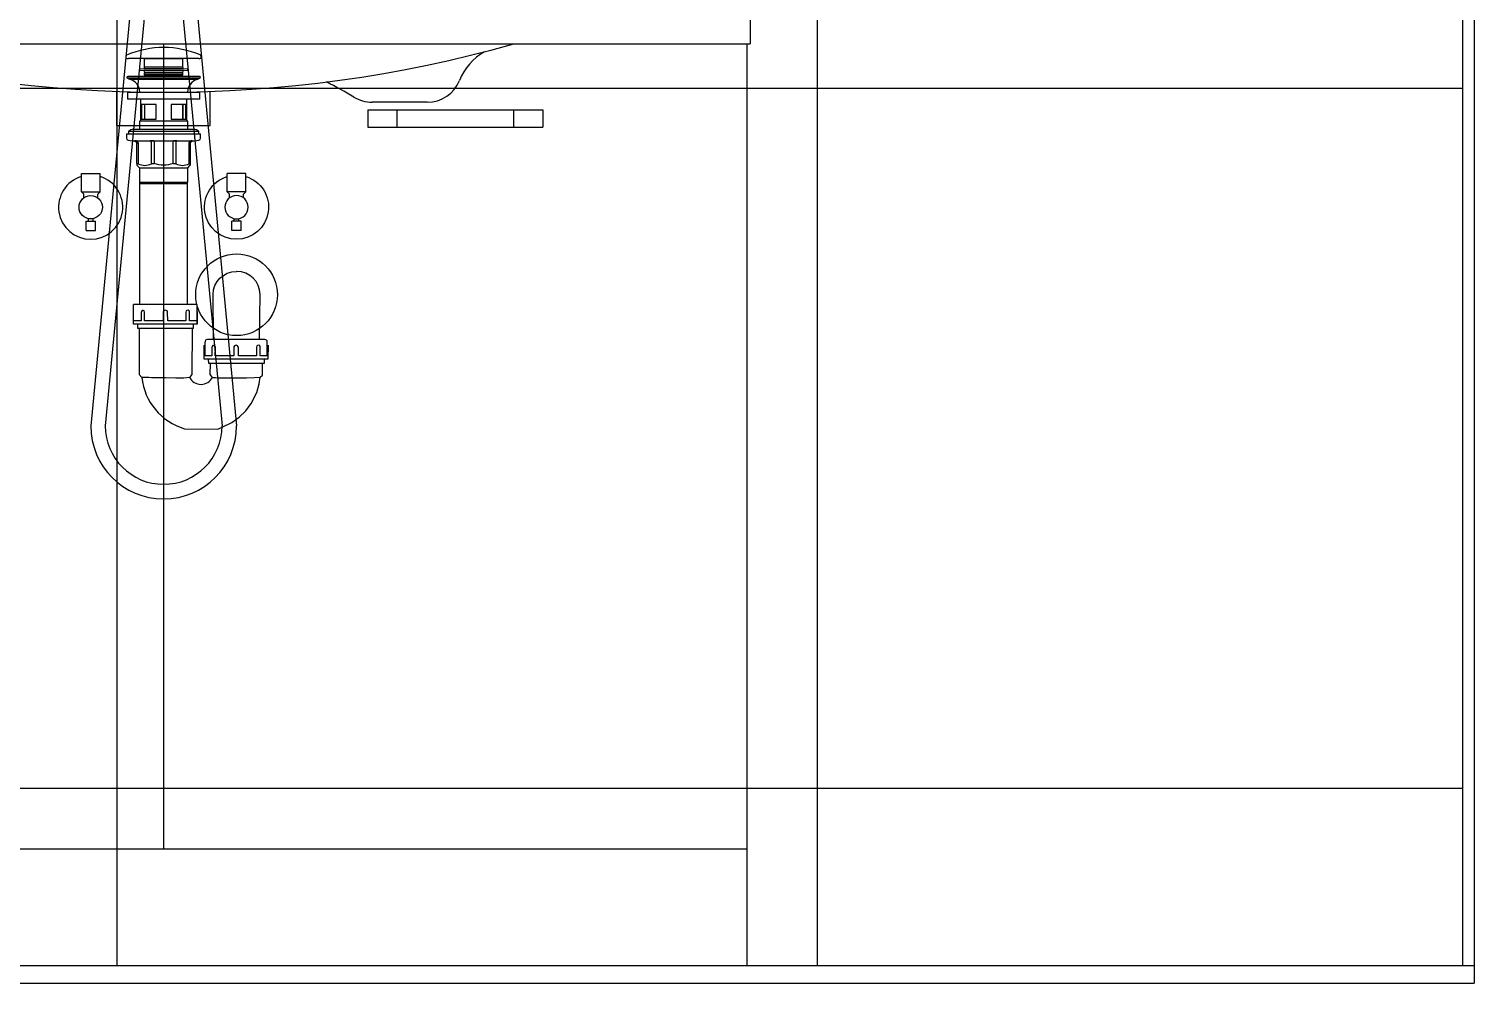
# Model space of a CAD drawing. Header units: millimetres. Extents: x 976 to 9349, y -1578 to 2211.
# Drawn here: x 3442.3 to 3566.1, y 1460.7 to 1542.5 of the extents above; entities that cross this region are included whole.
import ezdxf

# ---------------------------------------------------------------- set-up
doc = ezdxf.new("R2010")
doc.units = ezdxf.units.MM
for name, color, linetype in [('Inst - odpływ', 35, 'Continuous'), ('Inst - woda', 220, 'Continuous'), ('Meble', 42, 'Continuous'), ('Meble wnętrze', 52, 'Continuous'), ('Płytki', 254, 'Continuous'), ('Wbudowane', 175, 'Continuous'), ('Ściany', 7, 'Continuous')]:
    doc.layers.add(name, color=color, linetype=linetype)

# ---------------------------------------------------------------- blocks, each defined once
blk = doc.blocks.new('Z$W@#2421')
for p in [(237.3, 257.2), (0, 0)]:
    blk.add_line(p, (237.3, 0))
blk = doc.blocks.new('Z$W@#25874')
for p, q in [((0, 18), (0, 7)), ((0, 18), (100.5, 18)), ((100.5, 18), (100.5, 7)), ((0, 7), (100.5, 7)), ((50.05, 7), (50.45, 7)), ((46.25, 0), (46.25, 2.93)), ((54.25, 0), (54.25, 2.93)), ((27.67, 2), (32.38, 2)), ((72.83, 2), (68.12, 2)), ((46.25, 0), (54.25, 0))]:
    blk.add_line(p, q)
for centre, radius, start, end in [((50.25, 113.46), 110.61, 254.2627, 285.7373), ((20.25, 2), 5, 22.0243, 59.8717), ((80.25, 2), 5, 120.1283, 157.9757), ((27.67, 5), 3, 202.0243, 270), ((50.15, -24.06), 31.06, 116.4959, 121.4397), ((50.35, -24.06), 31.06, 58.5603, 63.5041), ((72.83, 5), 3, 270, 337.9757), ((32.38, 5), 3, 270, 301.4397), ((68.12, 5), 3, 238.5603, 270)]:
    blk.add_arc(centre, radius, start, end)
blk = doc.blocks.new('Z$W@#29170')
for p, q in [((0, 0), (0, 79)), ((0, 79), (100, 79)), ((50, 79), (50, 10)), ((100, 0), (100, 79)), ((17.5, 73.35), (32.5, 73.35)), ((17.5, 73.35), (17.5, 71.85)), ((20, 71.85), (20, 73.35)), ((30, 71.85), (30, 73.35)), ((32.5, 73.35), (32.5, 71.85)), ((67.5, 73.35), (82.5, 73.35)), ((67.5, 73.35), (67.5, 71.85)), ((70, 71.85), (70, 73.35)), ((80, 71.85), (80, 73.35)), ((82.5, 73.35), (82.5, 71.85)), ((17.5, 71.85), (32.5, 71.85)), ((67.5, 71.85), (82.5, 71.85)), ((0, 10), (100, 10)), ((0, 0), (100, 0))]:
    blk.add_line(p, q)
blk = doc.blocks.new('Z$W@#14109')
for p, q in [((0, 10.91), (0, 10.84)), ((0.09, 10.75), (0.22, 10.73)), ((6.23, 10.73), (0.22, 10.73)), ((1.57, 9.97), (1.53, 9.86)), ((1.56, 10.73), (1.57, 10.71)), ((4.88, 10.71), (1.57, 10.71)), ((1.57, 10.71), (1.57, 10)), ((4.88, 10), (1.57, 10)), ((4.88, 10.71), (4.89, 10.73)), ((4.88, 10), (4.88, 10.71)), ((4.92, 9.86), (4.88, 9.97)), ((6.23, 10.73), (6.36, 10.75)), ((6.45, 10.84), (6.45, 10.91)), ((6.33, 9.04), (0.12, 9.04)), ((6.33, 9.04), (0.12, 9.04)), ((0.12, 9.04), (0.31, 8.96)), ((6.3, 9.19), (0.15, 9.19)), ((6.14, 8.96), (0.31, 8.96)), ((0.34, 8.96), (0.34, 8.94)), ((6.12, 8.94), (0.34, 8.94)), ((1.53, 9.86), (1.2, 9.83)), ((1.2, 9.73), (1.53, 9.7)), ((4.92, 9.86), (1.53, 9.86)), ((4.92, 9.7), (1.53, 9.7)), ((1.53, 9.7), (1.57, 9.59)), ((1.72, 9.5), (1.57, 9.49)), ((4.88, 9.49), (1.57, 9.49)), ((1.57, 9.49), (1.57, 9.33)), ((4.88, 9.33), (1.57, 9.33)), ((1.57, 9.33), (1.62, 9.28)), ((1.61, 9.56), (4.84, 9.56)), ((4.83, 9.28), (1.62, 9.28)), ((1.72, 9.56), (1.72, 9.5)), ((4.74, 9.5), (1.72, 9.5)), ((2.13, 9.28), (2.13, 9.19)), ((4.33, 9.19), (4.33, 9.28)), ((4.74, 9.5), (4.74, 9.56)), ((4.88, 9.49), (4.74, 9.5)), ((4.83, 9.28), (4.88, 9.33)), ((4.88, 9.59), (4.92, 9.7)), ((4.88, 9.33), (4.88, 9.49)), ((5.25, 9.83), (4.92, 9.86)), ((4.92, 9.7), (5.25, 9.73)), ((6.12, 8.94), (6.12, 8.96)), ((6.14, 8.96), (6.33, 9.04)), ((0.13, 7.84), (6.33, 7.84)), ((0.13, 7.84), (0.13, 7.24)), ((1.18, 7.87), (1.18, 7.84)), ((5.28, 7.84), (5.28, 7.87)), ((6.33, 7.24), (6.33, 7.84)), ((6.33, 7.24), (0.13, 7.24)), ((1.23, 7.24), (1.23, 5.37)), ((1.33, 6.79), (1.33, 5.55)), ((2.58, 6.79), (1.33, 6.79)), ((1.59, 6.79), (1.59, 5.55)), ((2.57, 6.79), (2.57, 5.55)), ((2.57, 6.79), (2.57, 5.55)), ((2.58, 5.55), (2.58, 6.79)), ((2.58, 5.55), (2.58, 6.79)), ((3.88, 6.79), (3.88, 5.55)), ((5.12, 6.79), (3.88, 6.79)), ((4.86, 5.55), (4.86, 6.79)), ((4.86, 6.79), (4.86, 5.55)), ((4.86, 6.74), (4.86, 5.55)), ((4.86, 6.74), (4.86, 5.55)), ((4.86, 5.55), (4.86, 6.73)), ((5.12, 5.55), (5.12, 6.79)), ((5.22, 5.37), (5.22, 7.24)), ((5.29, 5.37), (1.16, 5.37)), ((1.16, 5.37), (1.16, 4.65)), ((1.33, 5.55), (2.58, 5.55)), ((3.88, 5.55), (5.12, 5.55)), ((5.29, 4.65), (5.29, 5.37)), ((0.05, 4.27), (6.4, 4.27)), ((0.05, 4.27), (0.05, 3.9)), ((0.17, 3.75), (0.77, 3.64)), ((0.23, 4.5), (6.23, 4.5)), ((0.23, 4.5), (0.23, 4.27)), ((5.83, 4.65), (0.63, 4.65)), ((5.68, 3.64), (6.28, 3.75)), ((6.23, 4.27), (6.23, 4.5)), ((6.4, 3.9), (6.4, 4.27)), ((0.64, 3.67), (5.81, 3.67)), ((0.9, 3.67), (0.77, 3.67)), ((0.94, 1.73), (0.94, 3.47)), ((0.94, 3.47), (0.94, 3.47)), ((0.94, 3.47), (0.94, 3.47)), ((1.04, 3.47), (1.04, 1.73)), ((1.04, 3.47), (1.04, 3.47)), ((2.39, 3.67), (2.08, 3.67)), ((2.18, 1.73), (2.18, 3.47)), ((2.18, 3.47), (2.18, 3.47)), ((2.41, 3.47), (2.41, 1.73)), ((2.41, 3.47), (2.41, 3.47)), ((4.04, 1.73), (4.04, 3.47)), ((4.04, 3.47), (4.04, 3.47)), ((4.37, 3.67), (4.06, 3.67)), ((4.27, 3.47), (4.27, 1.73)), ((4.27, 3.47), (4.27, 3.47)), ((5.41, 1.73), (5.41, 3.47)), ((5.41, 3.47), (5.41, 3.47)), ((5.51, 3.47), (5.51, 1.73)), ((5.51, 3.47), (5.51, 3.47)), ((5.51, 3.47), (5.51, 3.47)), ((5.68, 3.67), (5.55, 3.67)), ((5.68, 3.67), (5.68, 3.64)), ((0.94, 1.73), (0.94, 1.59)), ((0.94, 1.73), (1.04, 1.73)), ((0.94, 1.59), (1.16, 1.37)), ((1.16, 1.37), (5.3, 1.37)), ((1.16, 1.37), (1.16, 0.14)), ((2.18, 1.73), (2.41, 1.73)), ((4.04, 1.73), (4.27, 1.73)), ((5.3, 1.37), (5.51, 1.59)), ((5.3, 0.14), (5.3, 1.37)), ((5.41, 1.73), (5.51, 1.73)), ((5.51, 1.73), (5.51, 1.59)), ((1.16, 0.14), (5.3, 0.14)), ((1.16, 0.14), (1.23, 0.1)), ((5.22, 0.1), (1.23, 0.1)), ((5.22, 0), (1.23, 0)), ((1.28, 0.1), (1.28, 0)), ((5.18, 0), (1.28, 0)), ((5.18, 0), (5.18, 0.1)), ((5.22, 0.1), (5.3, 0.14))]:
    blk.add_line(p, q)
for centre, radius, start, end in [((3.23, 3.64), 8.04, 67.014, 112.986), ((0.14, 10.91), 0.14, 112.986, 180), ((0.1, 10.84), 0.1, 180, 262), ((1.61, 9.95), 0.05, 90, 159.5317), ((4.84, 9.95), 0.05, 20.4683, 90), ((6.31, 10.91), 0.14, 0, 67.014), ((6.35, 10.84), 0.1, 278, 0), ((0.15, 9.11), 0.075, 90, 247.3013), ((0.15, 9.11), 0.075, 246.3243, 246.8128), ((0.08, 7.87), 1.1, 0, 76.328), ((1.21, 9.78), 0.05, 94.5, 265.5), ((1.61, 9.61), 0.05, 200.492, 270), ((4.84, 9.61), 0.05, 270, 339.508), ((5.25, 9.78), 0.05, 274.5, 85.5), ((6.38, 7.87), 1.1, 103.672, 180), ((6.3, 9.11), 0.075, 292.6987, 90), ((6.3, 9.11), 0.075, 293.1872, 293.6757), ((1.78, 6.66), 0.2, 139.4583, 157.9566), ((4.68, 6.66), 0.2, 21.4873, 40.5417), ((4.67, 6.66), 0.2, 21.0401, 40.5417), ((0.2, 3.9), 0.15, 180, 260), ((0.63, 4.05), 0.6, 90, 131.4096), ((5.83, 4.05), 0.6, 48.5904, 90), ((6.25, 3.9), 0.15, 280, 0), ((0.74, 3.47), 0.203, 0.7183, 79.9086), ((5.71, 3.47), 0.203, 100.0766, 179.2964), ((5.71, 3.47), 0.203, 177.6137, 179.2817), ((1.61, 2.83), 1.25, 242.5951, 297.4049), ((4.84, 2.83), 1.25, 242.5951, 297.4049)]:
    blk.add_arc(centre, radius, start, end)
for points, knots in [([(0.77, 3.64), (0.79, 3.64), (0.81, 3.63), (0.85, 3.62), (0.87, 3.6), (0.89, 3.58), (0.9, 3.56), (0.92, 3.53), (0.94, 3.49), (0.94, 3.46), (0.94, 3.44)], [0, 0, 0, 0, 0.15789, 0.285238, 0.381823, 0.452383, 0.542561, 0.663962, 0.81653, 1, 1, 1, 1]), ([(0.9, 3.67), (0.91, 3.66), (0.93, 3.66), (0.96, 3.64), (0.98, 3.62), (1.01, 3.59), (1.03, 3.54), (1.03, 3.49), (1.04, 3.47)], [0, 0, 0, 0, 0.151423, 0.251026, 0.383445, 0.501565, 0.759992, 1, 1, 1, 1]), ([(2.18, 3.47), (2.18, 3.48), (2.18, 3.52), (2.17, 3.56), (2.16, 3.6), (2.14, 3.62), (2.12, 3.64), (2.1, 3.66), (2.09, 3.66), (2.08, 3.67)], [0, 0, 0, 0, 0.158155, 0.324554, 0.499143, 0.617079, 0.749328, 0.848779, 1, 1, 1, 1]), ([(2.39, 3.67), (2.39, 3.66), (2.4, 3.66), (2.4, 3.64), (2.41, 3.62), (2.41, 3.59), (2.41, 3.54), (2.41, 3.49), (2.41, 3.47)], [0, 0, 0, 0, 0.151423, 0.251026, 0.383445, 0.501565, 0.759992, 1, 1, 1, 1]), ([(4.04, 3.47), (4.04, 3.48), (4.04, 3.52), (4.04, 3.56), (4.04, 3.6), (4.04, 3.62), (4.05, 3.64), (4.05, 3.66), (4.06, 3.66), (4.06, 3.67)], [0, 0, 0, 0, 0.158155, 0.324554, 0.499143, 0.617079, 0.749328, 0.848779, 1, 1, 1, 1]), ([(4.37, 3.67), (4.36, 3.66), (4.35, 3.66), (4.33, 3.64), (4.31, 3.62), (4.29, 3.59), (4.27, 3.54), (4.27, 3.49), (4.27, 3.47)], [0, 0, 0, 0, 0.151423, 0.251026, 0.383445, 0.501565, 0.759992, 1, 1, 1, 1]), ([(5.41, 3.47), (5.42, 3.48), (5.42, 3.52), (5.43, 3.56), (5.45, 3.6), (5.47, 3.62), (5.49, 3.64), (5.52, 3.66), (5.54, 3.66), (5.55, 3.67)], [0, 0, 0, 0, 0.158155, 0.324554, 0.499143, 0.617079, 0.749328, 0.848779, 1, 1, 1, 1]), ([(5.51, 3.44), (5.51, 3.46), (5.51, 3.49), (5.52, 3.52), (5.54, 3.54), (5.55, 3.56), (5.57, 3.59), (5.59, 3.61), (5.63, 3.63), (5.66, 3.64), (5.68, 3.64)], [0, 0, 0, 0, 0.157707, 0.284932, 0.381532, 0.45214, 0.542348, 0.663657, 0.816294, 1, 1, 1, 1]), ([(4.04, 1.73), (3.77, 1.64), (3.5, 1.59), (2.95, 1.58), (2.68, 1.64), (2.41, 1.73)], [0, 0, 0, 0, 0.5, 0.5, 1, 1, 1, 1])]:
    blk.add_open_spline(points, degree=3, knots=knots)
blk = doc.blocks.new('Z$W@#75')
for p, q in [((27.19, 16.68), (22.19, -35.82)), ((28.7, 16.68), (23.69, -35.82)), ((27.19, 16.68), (32.19, 16.68)), ((30.67, 16.68), (35.69, -35.82)), ((32.19, 16.68), (37.19, -35.82))]:
    blk.add_line(p, q)
for radius in [7.5, 6]:
    blk.add_arc((29.69, -35.82), radius, 180, 0)
blk = doc.blocks.new('Z$W@#26069')
for p, q in [((6.09, 10.67), (11.54, 10.67)), ((6.09, 8.99), (6.09, 10.67)), ((11.54, 8.99), (11.54, 10.67))]:
    blk.add_line(p, q)
for points, knots in [([(0.75, 7.66), (0.75, 7.66), (0.7, 11.52), (0.7, 11.52), (0.7, 11.52), (0.7, 12.62), (1.6, 13.51), (2.7, 13.51), (2.7, 13.51), (2.7, 13.51), (2.71, 13.51), (2.71, 13.51)], [0, 0, 0, 0, 0.25, 0.25, 0.25, 0.25, 0.5, 0.5, 0.5, 0.5, 0.5075237, 0.5075237, 0.5075237, 0.5075237]), ([(4.68, 7.66), (4.68, 7.66), (4.72, 11.52), (4.72, 11.52), (4.72, 11.52), (4.72, 12.62), (3.83, 13.51), (2.73, 13.51), (2.73, 13.51), (2.73, 13.51), (2.72, 13.51), (2.71, 13.51)], [0, 0, 0, 0, 0.25, 0.25, 0.25, 0.25, 0.5, 0.5, 0.5, 0.5, 0.5075237, 0.5075237, 0.5075237, 0.5075237]), ([(6.09, 10.08), (6.09, 10.08), (6.09, 8.99), (6.09, 8.99), (6.09, 8.99), (6.09, 8.99), (11.54, 8.99), (11.54, 8.99), (11.54, 8.99), (11.54, 8.99), (11.54, 10.19), (11.54, 10.19)], [0, 0, 0, 0, 0.25, 0.25, 0.25, 0.25, 0.5, 0.5, 0.5, 0.5, 1, 1, 1, 1]), ([(6.11, 9.27), (6.11, 9.27), (6.74, 9.28), (6.74, 9.28), (6.74, 9.28), (6.74, 9.28), (6.74, 9.97), (6.74, 9.97), (6.74, 9.97), (6.74, 9.97), (6.76, 10.05), (6.76, 10.05), (6.76, 10.05), (6.76, 10.05), (6.78, 10.12), (6.78, 10.12), (6.78, 10.12), (6.78, 10.12), (6.86, 10.18), (6.86, 10.18), (6.86, 10.18), (6.86, 10.18), (6.98, 10.17), (6.98, 10.17), (6.98, 10.17), (6.98, 10.17), (7.03, 10.12), (7.03, 10.12), (7.03, 10.12), (7.03, 10.12), (7.06, 10.02), (7.06, 10.02), (7.06, 10.02), (7.06, 10.02), (7.06, 9.28), (7.06, 9.28), (7.06, 9.28), (7.06, 9.28), (8.61, 9.28), (8.61, 9.28), (8.61, 9.28), (8.61, 9.28), (8.62, 9.98), (8.62, 9.98), (8.62, 9.98), (8.62, 10.09), (8.7, 10.18), (8.81, 10.18), (8.81, 10.18), (8.92, 10.18), (9.01, 10.09), (9.01, 9.98), (9.01, 9.98), (9.01, 9.98), (9.01, 9.28), (9.01, 9.28), (9.01, 9.28), (9.01, 9.28), (10.6, 9.28), (10.6, 9.28), (10.6, 9.28), (10.6, 9.28), (10.59, 10.02), (10.59, 10.02), (10.59, 10.02), (10.59, 10.02), (10.64, 10.12), (10.64, 10.12), (10.64, 10.12), (10.64, 10.12), (10.71, 10.17), (10.71, 10.17), (10.71, 10.17), (10.71, 10.17), (10.81, 10.17), (10.81, 10.17), (10.81, 10.17), (10.81, 10.17), (10.86, 10.08), (10.86, 10.08), (10.86, 10.08), (10.86, 10.08), (10.88, 9.98), (10.88, 9.98), (10.88, 9.98), (10.88, 9.98), (10.88, 9.27), (10.88, 9.27), (10.88, 9.27), (10.88, 9.27), (11.51, 9.28), (11.51, 9.28)], [0, 0, 0, 0, 0.041667, 0.041667, 0.041667, 0.041667, 0.083333, 0.083333, 0.083333, 0.083333, 0.125, 0.125, 0.125, 0.125, 0.166667, 0.166667, 0.166667, 0.166667, 0.208333, 0.208333, 0.208333, 0.208333, 0.25, 0.25, 0.25, 0.25, 0.291667, 0.291667, 0.291667, 0.291667, 0.333333, 0.333333, 0.333333, 0.333333, 0.375, 0.375, 0.375, 0.375, 0.416667, 0.416667, 0.416667, 0.416667, 0.458333, 0.458333, 0.458333, 0.458333, 0.5, 0.5, 0.5, 0.5, 0.541667, 0.541667, 0.541667, 0.541667, 0.583333, 0.583333, 0.583333, 0.583333, 0.625, 0.625, 0.625, 0.625, 0.666667, 0.666667, 0.666667, 0.666667, 0.708333, 0.708333, 0.708333, 0.708333, 0.75, 0.75, 0.75, 0.75, 0.791667, 0.791667, 0.791667, 0.791667, 0.833333, 0.833333, 0.833333, 0.833333, 0.875, 0.875, 0.875, 0.875, 0.916667, 0.916667, 0.916667, 0.916667, 1, 1, 1, 1]), ([(11.05, 8.68), (11.05, 8.68), (11.05, 4.69), (11.05, 4.69), (11.05, 4.69), (11.05, 4.69), (10.83, 4.42), (10.83, 4.42), (10.83, 4.42), (10.62, 2.35), (9.17, 0.61), (7.17, 0.03), (7.17, 0.03), (7.17, 0.03), (4.33, 0), (4.33, 0), (4.33, 0), (4.33, 0), (3.89, 0.18), (3.89, 0.18), (3.89, 0.18), (3.89, 0.18), (3.13, 0.56), (3.13, 0.56), (3.13, 0.56), (3.13, 0.56), (2.49, 1.02), (2.49, 1.02), (2.49, 1.02), (2.49, 1.02), (1.92, 1.56), (1.92, 1.56), (1.92, 1.56), (1.92, 1.56), (1.45, 2.19), (1.45, 2.19), (1.45, 2.19), (1.45, 2.19), (0.99, 3.14), (0.99, 3.14), (0.99, 3.14), (0.99, 3.14), (0.78, 3.89), (0.78, 3.89), (0.78, 3.89), (0.78, 3.89), (0.68, 4.46), (0.68, 4.46), (0.68, 4.46), (0.68, 4.46), (0.48, 4.63), (0.48, 4.63), (0.48, 4.63), (0.48, 4.63), (0.48, 5.62), (0.48, 5.62)], [0, 0, 0, 0, 0.066667, 0.066667, 0.066667, 0.066667, 0.133333, 0.133333, 0.133333, 0.133333, 0.2, 0.2, 0.2, 0.2, 0.266667, 0.266667, 0.266667, 0.266667, 0.333333, 0.333333, 0.333333, 0.333333, 0.4, 0.4, 0.4, 0.4, 0.466667, 0.466667, 0.466667, 0.466667, 0.533333, 0.533333, 0.533333, 0.533333, 0.6, 0.6, 0.6, 0.6, 0.666667, 0.666667, 0.666667, 0.666667, 0.733333, 0.733333, 0.733333, 0.733333, 0.8, 0.8, 0.8, 0.8, 0.866667, 0.866667, 0.866667, 0.866667, 1, 1, 1, 1]), ([(6.53, 8.65), (6.53, 8.65), (6.54, 4.69), (6.54, 4.69), (6.54, 4.69), (6.54, 4.69), (6.74, 4.43), (6.74, 4.43), (6.74, 4.43), (6.55, 4.06), (6.17, 3.83), (5.76, 3.83), (5.76, 3.83), (5.34, 3.83), (4.97, 4.06), (4.78, 4.43), (4.78, 4.43), (4.78, 4.43), (4.97, 4.69), (4.97, 4.69), (4.97, 4.69), (4.97, 4.69), (4.96, 5.61), (4.96, 5.61)], [0, 0, 0, 0, 0.142857, 0.142857, 0.142857, 0.142857, 0.285714, 0.285714, 0.285714, 0.285714, 0.428571, 0.428571, 0.428571, 0.428571, 0.571429, 0.571429, 0.571429, 0.571429, 0.714286, 0.714286, 0.714286, 0.714286, 1, 1, 1, 1]), ([(11.21, 8.98), (11.21, 8.98), (11.2, 8.65), (11.2, 8.65), (11.2, 8.65), (11.2, 8.65), (6.39, 8.65), (6.39, 8.65), (6.39, 8.65), (6.39, 8.65), (6.39, 8.98), (6.39, 8.98)], [0, 0, 0, 0, 0.25, 0.25, 0.25, 0.25, 0.5, 0.5, 0.5, 0.5, 1, 1, 1, 1]), ([(0.1, 6.25), (0.1, 6.25), (0.08, 7.48), (0.08, 7.48), (0.08, 7.48), (0.08, 7.59), (0.17, 7.67), (0.28, 7.67), (0.28, 7.67), (0.28, 7.67), (5.21, 7.67), (5.21, 7.67), (5.21, 7.67), (5.21, 7.67), (5.34, 7.64), (5.34, 7.64), (5.34, 7.64), (5.34, 7.64), (5.4, 7.54), (5.4, 7.54), (5.4, 7.54), (5.4, 7.54), (5.43, 7.39), (5.43, 7.39), (5.43, 7.39), (5.43, 7.39), (5.42, 6.26), (5.42, 6.26)], [0, 0, 0, 0, 0.125, 0.125, 0.125, 0.125, 0.25, 0.25, 0.25, 0.25, 0.375, 0.375, 0.375, 0.375, 0.5, 0.5, 0.5, 0.5, 0.625, 0.625, 0.625, 0.625, 0.75, 0.75, 0.75, 0.75, 1, 1, 1, 1]), ([(0, 7.2), (0, 7.2), (0.03, 5.99), (0.03, 5.99), (0.03, 5.99), (0.03, 5.99), (5.48, 5.99), (5.48, 5.99), (5.48, 5.99), (5.48, 5.99), (5.49, 7.19), (5.49, 7.19)], [0, 0, 0, 0, 0.25, 0.25, 0.25, 0.25, 0.5, 0.5, 0.5, 0.5, 1, 1, 1, 1]), ([(0.05, 6.27), (0.05, 6.27), (0.68, 6.28), (0.68, 6.28), (0.68, 6.28), (0.68, 6.28), (0.68, 6.97), (0.68, 6.97), (0.68, 6.97), (0.68, 6.97), (0.7, 7.05), (0.7, 7.05), (0.7, 7.05), (0.7, 7.05), (0.72, 7.12), (0.72, 7.12), (0.72, 7.12), (0.72, 7.12), (0.81, 7.18), (0.81, 7.18), (0.81, 7.18), (0.81, 7.18), (0.92, 7.17), (0.92, 7.17), (0.92, 7.17), (0.92, 7.17), (0.97, 7.13), (0.97, 7.13), (0.97, 7.13), (0.97, 7.13), (1, 7.02), (1, 7.02), (1, 7.02), (1, 7.02), (1, 6.28), (1, 6.28), (1, 6.28), (1, 6.28), (2.56, 6.28), (2.56, 6.28), (2.56, 6.28), (2.56, 6.28), (2.56, 6.98), (2.56, 6.98), (2.56, 6.98), (2.56, 7.09), (2.65, 7.18), (2.76, 7.18), (2.76, 7.18), (2.87, 7.18), (2.95, 7.09), (2.95, 6.98), (2.95, 6.98), (2.95, 6.98), (2.95, 6.28), (2.95, 6.28), (2.95, 6.28), (2.95, 6.28), (4.54, 6.28), (4.54, 6.28), (4.54, 6.28), (4.54, 6.28), (4.53, 7.02), (4.53, 7.02), (4.53, 7.02), (4.53, 7.02), (4.58, 7.12), (4.58, 7.12), (4.58, 7.12), (4.58, 7.12), (4.66, 7.17), (4.66, 7.17), (4.66, 7.17), (4.66, 7.17), (4.75, 7.17), (4.75, 7.17), (4.75, 7.17), (4.75, 7.17), (4.8, 7.09), (4.8, 7.09), (4.8, 7.09), (4.8, 7.09), (4.82, 6.99), (4.82, 6.99), (4.82, 6.99), (4.82, 6.99), (4.82, 6.27), (4.82, 6.27), (4.82, 6.27), (4.82, 6.27), (5.45, 6.28), (5.45, 6.28)], [0, 0, 0, 0, 0.041667, 0.041667, 0.041667, 0.041667, 0.083333, 0.083333, 0.083333, 0.083333, 0.125, 0.125, 0.125, 0.125, 0.166667, 0.166667, 0.166667, 0.166667, 0.208333, 0.208333, 0.208333, 0.208333, 0.25, 0.25, 0.25, 0.25, 0.291667, 0.291667, 0.291667, 0.291667, 0.333333, 0.333333, 0.333333, 0.333333, 0.375, 0.375, 0.375, 0.375, 0.416667, 0.416667, 0.416667, 0.416667, 0.458333, 0.458333, 0.458333, 0.458333, 0.5, 0.5, 0.5, 0.5, 0.541667, 0.541667, 0.541667, 0.541667, 0.583333, 0.583333, 0.583333, 0.583333, 0.625, 0.625, 0.625, 0.625, 0.666667, 0.666667, 0.666667, 0.666667, 0.708333, 0.708333, 0.708333, 0.708333, 0.75, 0.75, 0.75, 0.75, 0.791667, 0.791667, 0.791667, 0.791667, 0.833333, 0.833333, 0.833333, 0.833333, 0.875, 0.875, 0.875, 0.875, 0.916667, 0.916667, 0.916667, 0.916667, 1, 1, 1, 1]), ([(5.14, 5.95), (5.14, 5.95), (5.13, 5.66), (5.13, 5.66), (5.13, 5.66), (5.13, 5.66), (0.31, 5.66), (0.31, 5.66), (0.31, 5.66), (0.31, 5.66), (0.32, 5.97), (0.32, 5.97)], [0, 0, 0, 0, 0.25, 0.25, 0.25, 0.25, 0.5, 0.5, 0.5, 0.5, 1, 1, 1, 1]), ([(4.76, 4.43), (4.76, 4.43), (4.53, 4.42), (4.53, 4.42), (4.53, 4.42), (4.53, 4.42), (4.36, 4.4), (4.36, 4.4), (4.36, 4.4), (4.36, 4.4), (4.15, 4.4), (4.15, 4.4), (4.15, 4.4), (4.15, 4.4), (3.9, 4.39), (3.9, 4.39), (3.9, 4.39), (3.9, 4.39), (3.63, 4.38), (3.63, 4.38), (3.63, 4.38), (3.63, 4.38), (3.33, 4.38), (3.33, 4.38), (3.33, 4.38), (3.33, 4.38), (3.02, 4.38), (3.02, 4.38), (3.02, 4.38), (3.02, 4.38), (2.71, 4.38), (2.71, 4.38), (2.71, 4.38), (2.71, 4.38), (1.86, 4.38), (1.86, 4.38), (1.86, 4.38), (1.86, 4.38), (1.18, 4.41), (1.18, 4.41), (1.18, 4.41), (1.18, 4.41), (0.7, 4.44), (0.7, 4.44)], [0, 0, 0, 0, 0.083333, 0.083333, 0.083333, 0.083333, 0.166667, 0.166667, 0.166667, 0.166667, 0.25, 0.25, 0.25, 0.25, 0.333333, 0.333333, 0.333333, 0.333333, 0.416667, 0.416667, 0.416667, 0.416667, 0.5, 0.5, 0.5, 0.5, 0.583333, 0.583333, 0.583333, 0.583333, 0.666667, 0.666667, 0.666667, 0.666667, 0.75, 0.75, 0.75, 0.75, 0.833333, 0.833333, 0.833333, 0.833333, 1, 1, 1, 1]), ([(6.76, 4.42), (6.76, 4.42), (7.22, 4.37), (7.22, 4.37), (7.22, 4.37), (7.22, 4.37), (7.92, 4.36), (7.92, 4.36), (7.92, 4.36), (7.92, 4.36), (8.81, 4.38), (8.81, 4.38), (8.81, 4.38), (8.81, 4.38), (9.13, 4.38), (9.13, 4.38), (9.13, 4.38), (9.13, 4.38), (9.44, 4.39), (9.44, 4.39), (9.44, 4.39), (9.44, 4.39), (9.73, 4.4), (9.73, 4.4), (9.73, 4.4), (9.73, 4.4), (10, 4.4), (10, 4.4), (10, 4.4), (10, 4.4), (10.24, 4.41), (10.24, 4.41), (10.24, 4.41), (10.24, 4.41), (10.45, 4.41), (10.45, 4.41), (10.45, 4.41), (10.45, 4.41), (10.61, 4.42), (10.61, 4.42), (10.61, 4.42), (10.61, 4.42), (10.84, 4.43), (10.84, 4.43)], [0, 0, 0, 0, 0.083333, 0.083333, 0.083333, 0.083333, 0.166667, 0.166667, 0.166667, 0.166667, 0.25, 0.25, 0.25, 0.25, 0.333333, 0.333333, 0.333333, 0.333333, 0.416667, 0.416667, 0.416667, 0.416667, 0.5, 0.5, 0.5, 0.5, 0.583333, 0.583333, 0.583333, 0.583333, 0.666667, 0.666667, 0.666667, 0.666667, 0.75, 0.75, 0.75, 0.75, 0.833333, 0.833333, 0.833333, 0.833333, 1, 1, 1, 1])]:
    blk.add_open_spline(points, degree=3, knots=knots)
blk = doc.blocks.new('Z$W@#21502')
for p, q in [((3.15, 4.9), (2.35, 4.9)), ((2.35, 4.9), (2.35, 4.1)), ((3.15, 4.1), (2.35, 4.1)), ((2.55, 4.1), (2.55, 3.88)), ((2.95, 4.1), (2.95, 3.88)), ((3.15, 4.9), (3.15, 4.1)), ((1.95, 1.58), (2.15, 1.79)), ((1.95, 1.58), (1.95, 0)), ((3.55, 1.58), (1.95, 1.58)), ((2.15, 2.1), (2.15, 1.79)), ((3.35, 2.1), (3.35, 1.79)), ((3.55, 1.58), (3.35, 1.79)), ((3.55, 1.58), (3.55, 0)), ((3.55, 0), (1.95, 0))]:
    blk.add_line(p, q)
blk.add_circle((2.75, 2.9), 1)
blk.add_arc((2.75, 2.9), 2.75, 286.9124, 253.0876)

msp = doc.modelspace()

# ---------------------------------------------------------------- linework, layer by layer
at = {"layer": 'Inst - odpływ'}
for p, q in [((3451.768, 1529.395), (3451.768, 1518.902)), ((3455.868, 1529.375), (3455.868, 1518.902))]:
    msp.add_line(p, q, dxfattribs=at)
at = {"layer": 'Meble'}
msp.add_circle((3460.088, 1519.743), 3.5, dxfattribs=at)
at = {"layer": 'Płytki'}
for p, q in [((3449.838, 1717.443), (3449.838, 1462.243)), ((3509.838, 1717.443), (3509.838, 1462.243)), ((3565.138, 1717.443), (3565.138, 1462.243)), ((3329.838, 1537.443), (3565.138, 1537.443)), ((3403.838, 1477.443), (3565.138, 1477.443)), ((3402.838, 1462.243), (3566.138, 1462.243))]:
    msp.add_line(p, q, dxfattribs=at)

# ---------------------------------------------------------------- block references
at = {"layer": 'Inst - odpływ'}
msp.add_blockref('Z$W@#14109', (3450.613, 1529.255), dxfattribs=at)
at = {"layer": 'Inst - odpływ', "xscale": -1}
msp.add_blockref('Z$W@#26069', (3462.802, 1508.231), dxfattribs=at)
at = {"layer": 'Inst - woda', "rotation": -180}
msp.add_blockref('Z$W@#21502', (3450.338, 1530.143), dxfattribs=at)
at = {"layer": 'Inst - woda', "xscale": -1, "rotation": 180}
msp.add_blockref('Z$W@#21502', (3457.338, 1530.143), dxfattribs=at)
at = {"layer": 'Meble'}
msp.add_blockref('Z$W@#29170', (3403.838, 1462.243), dxfattribs=at)
at = {"layer": 'Meble wnętrze', "xscale": 0.8333332999999999, "yscale": 0.8333332999999999, "zscale": 0.8333332999999999}
msp.add_blockref('Z$W@#75', (3429.1, 1538.347), dxfattribs=at)
at = {"layer": 'Wbudowane'}
msp.add_blockref('Z$W@#25874', (3403.588, 1534.243), dxfattribs=at)
at = {"layer": 'Ściany'}
msp.add_blockref('Z$W@#2421', (3328.838, 1460.743), dxfattribs=at)

doc.saveas('drawing.dxf')
